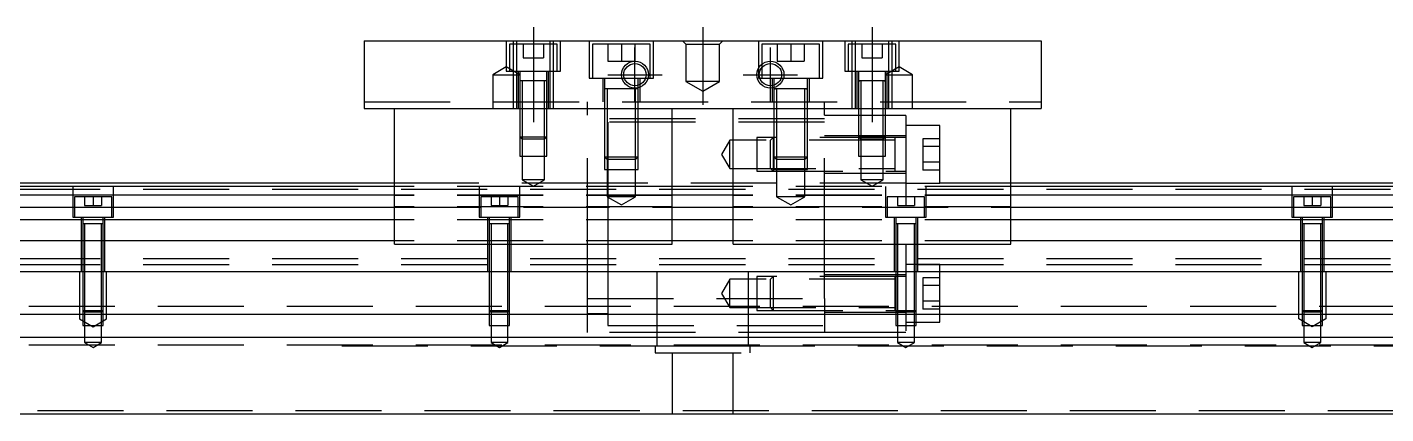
# Model space of a CAD drawing. Extents: x -10 to 776, y -261 to 77.
# Drawn here: x 190.3 to 390.9, y -221.3 to -164.3 of the extents above; entities that cross this region are included whole.
import ezdxf

# ---------------------------------------------------------------- set-up
doc = ezdxf.new("R2010")
doc.units = 0
doc.linetypes.add('CENTER', pattern=[50.8, 31.75, -6.35, 6.35, -6.35])
doc.linetypes.add('DASHED', pattern=[19.05, 12.7, -6.35])
doc.layers.get('0').update_dxf_attribs({"linetype": 'CONTINUOUS'})
doc.layers.add('CENTER', color=1, linetype='CENTER')

msp = doc.modelspace()

# ---------------------------------------------------------------- linework, layer by layer
at = {"color": 7, "linetype": 'CONTINUOUS'}
for p, q in [((240, -166.31), (240, -176.31)), ((240, -166.31), (340, -166.31)), ((340, -166.31), (340, -176.31)), ((240, -176.31), (340, -176.31)), ((244.5, -196.31), (244.5, -176.31)), ((285.5, -196.31), (285.5, -176.31)), ((294.5, -196.31), (294.5, -176.31)), ((335.5, -196.31), (335.5, -176.31)), ((244.5, -187.81), (0, -187.81)), ((244.5, -187.31), (60.5, -187.31)), ((294.5, -187.81), (285.5, -187.81)), ((530.005, -187.31), (335.5, -187.31)), ((580, -187.81), (335.5, -187.81)), ((244.5, -189.062272), (0, -189.062272)), ((294.5, -189.062272), (285.5, -189.062272)), ((580, -189.062272), (335.5, -189.062272)), ((0, -190.83668), (244.5, -190.83668)), ((285.5, -190.83668), (294.5, -190.83668)), ((335.5, -190.83668), (580, -190.83668)), ((244.5, -192.733076), (0, -192.733076)), ((294.5, -192.733076), (285.5, -192.733076)), ((580, -192.733076), (335.5, -192.733076)), ((244.5, -195.787372), (0, -195.787372)), ((244.5, -196.31), (285.5, -196.31)), ((294.5, -195.787372), (285.5, -195.787372)), ((294.5, -196.31), (335.5, -196.31)), ((580, -195.787372), (335.5, -195.787372)), ((0, -200.31), (580, -200.31)), ((0, -206.61), (580, -206.61)), ((0, -210.01), (580, -210.01)), ((0, -221.31), (580, -221.31))]:
    msp.add_line(p, q, dxfattribs=at)
at = {"color": 3, "linetype": 'DASHED'}
for p, q in [((261, -166.31), (261, -170.81)), ((262.000006, -166.31), (262.000006, -166.81)), ((262.5, -166.31), (262.5, -176.31)), ((267.5, -176.31), (267.5, -166.31)), ((267.999994, -166.81), (267.999994, -166.31)), ((269, -170.81), (269, -166.31)), ((273.25, -166.31), (273.25, -171.81)), ((282.75, -171.81), (282.75, -166.31)), ((287, -166.31), (287.5, -166.81)), ((292.5, -166.81), (293, -166.31)), ((298.25, -166.31), (298.25, -171.81)), ((307.75, -171.81), (307.75, -166.31)), ((311, -166.31), (311, -170.81)), ((312.000006, -166.31), (312.000006, -166.81)), ((312.5, -166.31), (312.5, -176.31)), ((317.5, -176.31), (317.5, -166.31)), ((317.999994, -166.81), (317.999994, -166.31)), ((319, -170.81), (319, -166.31)), ((268.5, -166.81), (261.5, -166.81)), ((261.5, -166.81), (261.5, -170.81)), ((262.000006, -166.81), (262.000006, -170.81)), ((263.5, -166.81), (263.5, -168.81)), ((265, -166.81), (265, -168.81)), ((266.5, -166.81), (266.5, -168.81)), ((267.999994, -170.81), (267.999994, -166.81)), ((268.5, -170.81), (268.5, -166.81)), ((282.25, -166.81), (273.75, -166.81)), ((273.75, -166.81), (273.75, -171.81)), ((276, -166.81), (276, -169.31)), ((278, -166.81), (278, -169.31)), ((280, -166.81), (280, -169.31)), ((282.25, -171.81), (282.25, -166.81)), ((287.5, -166.81), (287.5, -172.31)), ((287.5, -166.81), (292.5, -166.81)), ((292.5, -172.31), (292.5, -166.81)), ((307.25, -166.81), (298.75, -166.81)), ((298.75, -166.81), (298.75, -169.74875)), ((301, -166.81), (301, -169.31)), ((303, -166.81), (303, -169.31)), ((305, -166.81), (305, -169.31)), ((307.25, -171.81), (307.25, -166.81)), ((318.5, -166.81), (311.5, -166.81)), ((311.5, -166.81), (311.5, -170.81)), ((312.000006, -166.81), (312.000006, -170.81)), ((313.5, -166.81), (313.5, -168.81)), ((315, -166.81), (315, -168.81)), ((316.5, -166.81), (316.5, -168.81)), ((317.999994, -170.81), (317.999994, -166.81)), ((318.5, -170.81), (318.5, -166.81)), ((261, -170.1553), (259, -171.31)), ((263, -171.31), (261, -170.1553)), ((263.5, -168.81), (265, -168.81)), ((265, -168.81), (266.5, -168.81)), ((276, -169.31), (278, -169.31)), ((278, -169.31), (280, -169.31)), ((298.75, -169.74875), (298.75, -170.232968)), ((298.75, -170.232968), (298.75, -171.81)), ((301, -169.31), (303, -169.31)), ((303, -169.31), (305, -169.31)), ((313.5, -168.81), (315, -168.81)), ((315, -168.81), (316.5, -168.81)), ((319, -170.1553), (317, -171.31)), ((321, -171.31), (319, -170.1553)), ((259, -171.31), (263, -171.31)), ((259, -171.31), (259, -176.31)), ((261, -170.81), (269, -170.81)), ((262.000006, -170.81), (262.000006, -176.31)), ((262.75, -170.81), (262.75, -176.31)), ((267.000006, -172.21), (262.999994, -172.21)), ((267.000006, -172.21), (262.999994, -172.21)), ((263, -170.81), (263, -172.21)), ((263, -172.205), (263, -172.21)), ((263.216708, -172.21), (263, -172.21)), ((263, -172.21), (263, -172.215)), ((263, -172.21), (263, -176.31)), ((266.783332, -172.21), (263.216708, -172.21)), ((263.35, -172.21), (263.35, -176.31)), ((266.65, -176.31), (266.65, -172.21)), ((267, -172.21), (266.783332, -172.21)), ((267, -172.21), (267, -170.81)), ((267, -172.21), (267, -172.205)), ((267, -172.215), (267, -172.21)), ((267, -176.31), (267, -172.21)), ((267.25, -176.31), (267.25, -170.81)), ((267.999994, -176.31), (267.999994, -170.81)), ((273.25, -171.81), (282.75, -171.81)), ((275.25, -171.81), (275.25, -175.31)), ((275.5, -171.81), (275.5, -173.41)), ((280.5, -172.882418), (280.5, -171.81)), ((280.75, -175.31), (280.75, -171.81)), ((287.5, -172.31), (290, -173.753376)), ((292.5, -172.31), (287.5, -172.31)), ((290, -173.753376), (292.5, -172.31)), ((298.25, -171.81), (307.75, -171.81)), ((300.25, -171.81), (300.25, -175.31)), ((300.5, -171.81), (300.5, -172.882418)), ((305.5, -173.41), (305.5, -171.81)), ((305.75, -175.31), (305.75, -171.81)), ((311, -170.81), (319, -170.81)), ((312.000006, -170.81), (312.000006, -176.31)), ((312.75, -170.81), (312.75, -176.31)), ((317.000006, -172.21), (312.999994, -172.21)), ((317.000006, -172.21), (312.999994, -172.21)), ((317.000006, -172.21), (312.999994, -172.21)), ((313, -170.81), (313, -172.21)), ((313, -172.205), (313, -172.21)), ((313, -172.21), (313.216462, -172.21)), ((313.216708, -172.21), (313, -172.21)), ((313, -172.21), (313, -172.215)), ((313, -172.21), (313, -176.31)), ((316.783332, -172.21), (313.216708, -172.21)), ((313.35, -172.21), (313.35, -176.31)), ((316.65, -176.31), (316.65, -172.21)), ((317, -172.21), (316.783332, -172.21)), ((316.783538, -172.21), (317, -172.21)), ((317, -172.21), (317, -170.81)), ((317, -171.31), (321, -171.31)), ((317, -172.21), (317, -172.205)), ((317, -172.215), (317, -172.21)), ((317, -176.31), (317, -172.21)), ((317.25, -176.31), (317.25, -170.81)), ((317.999994, -176.31), (317.999994, -170.81)), ((321, -176.31), (321, -171.31)), ((280.500006, -173.41), (275.499994, -173.41)), ((275.5, -173.405), (275.5, -173.41)), ((275.757468, -173.41), (275.5, -173.41)), ((275.5, -173.41), (275.5, -173.415)), ((275.5, -173.41), (275.5, -175.31)), ((280.013852, -173.41), (275.757468, -173.41)), ((275.9, -173.41), (275.9, -175.31)), ((280.242552, -173.41), (280.013852, -173.41)), ((280.1, -175.31), (280.1, -173.41)), ((280.5, -173.41), (280.242552, -173.41)), ((280.5, -173.246492), (280.5, -172.882418)), ((280.5, -173.41), (280.5, -173.246492)), ((280.5, -173.41), (280.5, -173.405)), ((280.5, -173.415), (280.5, -173.41)), ((280.5, -175.31), (280.5, -173.41)), ((305.500006, -173.41), (300.499994, -173.41)), ((305.500006, -173.41), (300.499994, -173.41)), ((305.500006, -173.41), (300.499994, -173.41)), ((300.5, -172.882418), (300.5, -173.246492)), ((300.5, -173.246492), (300.5, -173.41)), ((300.5, -173.405), (300.5, -173.41)), ((300.5, -173.41), (300.757448, -173.41)), ((300.757468, -173.41), (300.5, -173.41)), ((300.5, -173.41), (300.5, -173.415)), ((300.5, -173.41), (300.5, -175.31)), ((305.242552, -173.41), (300.757468, -173.41)), ((300.9, -173.41), (300.9, -175.31)), ((305.1, -175.31), (305.1, -173.41)), ((305.5, -173.41), (305.242552, -173.41)), ((305.242602, -173.41), (305.5, -173.41)), ((305.5, -173.41), (305.5, -173.405)), ((305.5, -173.415), (305.5, -173.41)), ((305.5, -175.31), (305.5, -173.41)), ((240, -175.31), (340, -175.31)), ((263, -176.31), (263, -180.46)), ((263.000006, -176.31), (263.000002, -180.46)), ((263.35, -176.31), (263.35, -180.81)), ((266.65, -180.81), (266.65, -176.31)), ((266.999998, -180.46), (266.999994, -176.31)), ((267, -180.46), (267, -176.31)), ((273, -176.31), (273, -175.31)), ((273, -196.31), (273, -176.31)), ((275.5, -175.31), (275.5, -176.31)), ((275.5, -176.31), (275.5, -183.41)), ((275.500006, -175.31), (275.500006, -176.31)), ((275.500006, -176.31), (275.500006, -183.410006)), ((275.9, -175.31), (275.9, -176.31)), ((275.9, -176.31), (275.9, -183.81)), ((280.1, -176.31), (280.1, -175.31)), ((280.1, -183.81), (280.1, -176.31)), ((280.499994, -176.31), (280.499994, -175.31)), ((280.499994, -183.410006), (280.499994, -176.31)), ((280.5, -176.31), (280.5, -175.31)), ((280.5, -183.41), (280.5, -176.31)), ((300.5, -175.31), (300.5, -183.41)), ((300.500006, -175.31), (300.500006, -183.41)), ((300.9, -175.31), (300.9, -183.81)), ((305.1, -176.31), (305.1, -175.31)), ((305.1, -183.81), (305.1, -176.31)), ((305.499994, -176.31), (305.499994, -175.31)), ((305.499994, -183.410006), (305.499994, -176.31)), ((305.5, -176.31), (305.5, -175.31)), ((305.5, -183.41), (305.5, -176.31)), ((308, -176.31), (308, -175.31)), ((308, -196.31), (308, -176.31)), ((313, -176.31), (313, -180.46)), ((313.000006, -176.31), (313.000002, -180.46)), ((313.35, -176.31), (313.35, -180.81)), ((316.65, -180.81), (316.65, -176.31)), ((316.999998, -180.46), (316.999994, -176.31)), ((317, -180.46), (317, -176.31)), ((308, -177.81), (273, -177.81)), ((276, -178.31), (276, -183.81)), ((308, -178.31), (276, -178.31)), ((320, -177.31), (308, -177.31)), ((320, -177.31), (320, -209.31)), ((263, -180.46), (267, -180.46)), ((263, -180.46), (263.35, -180.81)), ((263.000002, -180.46), (263.000006, -183.31)), ((266.65, -180.81), (267, -180.46)), ((266.999994, -183.31), (266.999998, -180.46)), ((320, -180.31), (308, -180.31)), ((313, -180.46), (317, -180.46)), ((313, -180.46), (313.35, -180.81)), ((313.000002, -180.46), (313.000006, -183.31)), ((316.65, -180.81), (317, -180.46)), ((316.999994, -183.31), (316.999998, -180.46)), ((325, -178.81), (320, -178.81)), ((325, -187.31), (325, -178.81)), ((266.65, -180.81), (263.35, -180.81)), ((263.35, -180.81), (263.35, -183.31)), ((266.65, -183.31), (266.65, -180.81)), ((294, -180.96), (292.787564, -183.06)), ((294, -185.16), (294, -180.96)), ((318.4, -180.96), (294, -180.96)), ((320, -180.56), (298, -180.560004)), ((298, -180.560004), (298, -185.559994)), ((300.4, -180.560003), (300.4, -185.559995)), ((316.65, -180.81), (313.35, -180.81)), ((313.35, -180.81), (313.35, -183.31)), ((316.65, -183.31), (316.65, -180.81)), ((318.4, -185.56), (318.4, -180.56)), ((322.5, -180.750598), (322.5, -185.369402)), ((325, -180.750598), (322.5, -180.750598)), ((325, -181.9053), (322.5, -181.9053)), ((263.000006, -183.31), (266.999994, -183.31)), ((263.35, -183.31), (263.35, -186.81)), ((266.65, -186.81), (266.65, -183.31)), ((275.5, -183.41), (280.5, -183.41)), ((275.5, -183.41), (275.9, -183.81)), ((275.500006, -183.410006), (275.500006, -185.31)), ((280.1, -183.81), (275.9, -183.81)), ((275.9, -183.81), (275.9, -185.31)), ((276, -183.81), (276, -196.31)), ((280.1, -183.81), (280.5, -183.41)), ((280.1, -185.31), (280.1, -183.81)), ((280.499994, -185.31), (280.499994, -183.410006)), ((292.787564, -183.06), (294, -185.16)), ((300.5, -183.41), (305.5, -183.41)), ((300.5, -183.41), (300.9, -183.81)), ((300.500006, -183.41), (300.500006, -185.31)), ((305.1, -183.81), (300.9, -183.81)), ((300.9, -183.81), (300.9, -185.31)), ((305.1, -183.81), (305.5, -183.41)), ((305.1, -185.31), (305.1, -183.81)), ((305.499994, -185.31), (305.499994, -183.410006)), ((313.000006, -183.31), (316.999994, -183.31)), ((313.35, -183.31), (313.35, -186.81)), ((316.65, -186.81), (316.65, -183.31)), ((325, -184.2147), (322.5, -184.2147)), ((275.500006, -185.31), (280.499994, -185.31)), ((275.9, -185.31), (275.9, -189.31)), ((280.1, -189.31), (280.1, -185.31)), ((294, -185.16), (318.4, -185.16)), ((298, -185.559994), (320, -185.56)), ((300.500006, -185.31), (305.499994, -185.31)), ((300.9, -185.31), (300.9, -189.31)), ((305.1, -189.31), (305.1, -185.31)), ((308, -185.81), (320, -185.81)), ((325, -185.369402), (322.5, -185.369402)), ((55, -188.185), (530, -188.185)), ((197, -187.81), (197, -192.31)), ((203, -192.31), (203, -187.81)), ((276, -187.31), (244.5, -187.31)), ((285.5, -187.81), (244.5, -187.81)), ((257, -187.81), (257, -192.31)), ((263, -192.31), (263, -187.81)), ((266.65, -186.81), (263.35, -186.81)), ((263.35, -186.81), (265, -187.762628)), ((265, -187.762628), (266.65, -186.81)), ((320, -187.31), (276, -187.31)), ((335.5, -187.81), (294.5, -187.81)), ((316.65, -186.81), (313.35, -186.81)), ((313.35, -186.81), (315, -187.762628)), ((315, -187.762628), (316.65, -186.81)), ((317, -187.81), (317, -192.31)), ((320, -187.31), (325, -187.31)), ((320, -187.31), (325, -187.31)), ((323, -192.31), (323, -187.81)), ((335.5, -187.31), (325, -187.31)), ((377, -187.81), (377, -192.31)), ((383, -192.31), (383, -187.81)), ((202.75, -189.31), (197.25, -189.31)), ((197.25, -189.31), (197.25, -192.31)), ((198.75, -189.31), (198.75, -190.61)), ((200, -189.31), (200, -190.61)), ((201.25, -189.31), (201.25, -190.61)), ((202.75, -192.31), (202.75, -189.31)), ((285.5, -189.062272), (244.5, -189.062272)), ((285.5, -189.107056), (244.5, -189.107056)), ((262.75, -189.31), (257.25, -189.31)), ((257.25, -189.31), (257.25, -192.31)), ((258.75, -189.31), (258.75, -190.61)), ((260, -189.31), (260, -190.61)), ((261.25, -189.31), (261.25, -190.61)), ((262.75, -192.31), (262.75, -189.31)), ((280.1, -189.31), (275.9, -189.31)), ((275.9, -189.31), (278, -190.522436)), ((278, -190.522436), (280.1, -189.31)), ((335.5, -189.062272), (294.5, -189.062272)), ((335.5, -189.107056), (294.5, -189.107056)), ((305.1, -189.31), (300.9, -189.31)), ((300.9, -189.31), (303, -190.522436)), ((303, -190.522436), (305.1, -189.31)), ((322.75, -189.31), (317.25, -189.31)), ((317.25, -189.31), (317.25, -192.31)), ((318.75, -189.31), (318.75, -190.61)), ((320, -189.31), (320, -190.61)), ((321.25, -189.31), (321.25, -190.61)), ((322.75, -192.31), (322.75, -189.31)), ((382.75, -189.31), (377.25, -189.31)), ((377.25, -189.31), (377.25, -192.31)), ((378.75, -189.31), (378.75, -190.61)), ((380, -189.31), (380, -190.61)), ((381.25, -189.31), (381.25, -190.61)), ((382.75, -192.31), (382.75, -189.31)), ((197, -192.31), (203, -192.31)), ((198.25, -192.31), (198.25, -200.31)), ((198.5, -192.31), (198.5, -193.31)), ((198.75, -190.61), (200, -190.61)), ((200, -190.61), (201.25, -190.61)), ((201.5, -193.31), (201.5, -192.31)), ((201.75, -200.31), (201.75, -192.31)), ((285.5, -190.81), (244.5, -190.81)), ((244.5, -190.83668), (285.5, -190.83668)), ((257, -192.31), (263, -192.31)), ((258.25, -192.31), (258.25, -200.31)), ((258.5, -192.31), (258.5, -193.31)), ((258.75, -190.61), (260, -190.61)), ((260, -190.61), (261.25, -190.61)), ((261.5, -193.31), (261.5, -192.31)), ((261.75, -200.31), (261.75, -192.31)), ((335.5, -190.81), (294.5, -190.81)), ((294.5, -190.83668), (335.5, -190.83668)), ((317, -192.31), (323, -192.31)), ((318.25, -192.31), (318.25, -200.31)), ((318.5, -192.31), (318.5, -193.31)), ((318.75, -190.61), (320, -190.61)), ((320, -190.61), (321.25, -190.61)), ((321.5, -193.31), (321.5, -192.31)), ((321.75, -200.31), (321.75, -192.31)), ((377, -192.31), (383, -192.31)), ((378.25, -192.31), (378.25, -200.31)), ((378.5, -192.31), (378.5, -193.31)), ((378.75, -190.61), (380, -190.61)), ((380, -190.61), (381.25, -190.61)), ((381.5, -193.31), (381.5, -192.31)), ((381.75, -200.31), (381.75, -192.31)), ((199.998804, -193.31), (198.499994, -193.31)), ((201.500006, -193.31), (198.499994, -193.31)), ((198.5, -193.305), (198.5, -193.31)), ((198.624678, -193.31), (198.5, -193.31)), ((198.5, -193.31), (198.5, -193.315)), ((198.5, -193.31), (198.5, -200.31)), ((199.998804, -193.31), (198.624678, -193.31)), ((198.75, -193.31), (198.75, -200.31)), ((201.500006, -193.31), (199.998804, -193.31)), ((201.37533, -193.31), (199.998804, -193.31)), ((201.25, -200.31), (201.25, -193.31)), ((201.5, -193.31), (201.37533, -193.31)), ((201.5, -193.31), (201.5, -193.305)), ((201.5, -193.315), (201.5, -193.31)), ((201.5, -200.31), (201.5, -193.31)), ((285.5, -192.733076), (244.5, -192.733076)), ((259.998804, -193.31), (258.499994, -193.31)), ((261.500006, -193.31), (258.499994, -193.31)), ((258.5, -193.305), (258.5, -193.31)), ((258.624678, -193.31), (258.5, -193.31)), ((258.5, -193.31), (258.5, -193.315)), ((258.5, -193.31), (258.5, -200.31)), ((259.998804, -193.31), (258.624678, -193.31)), ((258.75, -193.31), (258.75, -200.31)), ((261.500006, -193.31), (259.998804, -193.31)), ((261.37533, -193.31), (259.998804, -193.31)), ((261.25, -200.31), (261.25, -193.31)), ((261.5, -193.31), (261.37533, -193.31)), ((261.5, -193.31), (261.5, -193.305)), ((261.5, -193.315), (261.5, -193.31)), ((261.5, -200.31), (261.5, -193.31)), ((335.5, -192.733076), (294.5, -192.733076)), ((319.998804, -193.31), (318.499994, -193.31)), ((321.500006, -193.31), (318.499994, -193.31)), ((318.5, -193.305), (318.5, -193.31)), ((318.624678, -193.31), (318.5, -193.31)), ((318.5, -193.31), (318.5, -193.315)), ((318.5, -193.31), (318.5, -200.31)), ((319.998804, -193.31), (318.624678, -193.31)), ((318.75, -193.31), (318.75, -200.31)), ((321.500006, -193.31), (319.998804, -193.31)), ((321.37533, -193.31), (319.998804, -193.31)), ((321.25, -200.31), (321.25, -193.31)), ((321.5, -193.31), (321.37533, -193.31)), ((321.5, -193.31), (321.5, -193.305)), ((321.5, -193.315), (321.5, -193.31)), ((321.5, -200.31), (321.5, -193.31)), ((379.998804, -193.31), (378.499994, -193.31)), ((381.500006, -193.31), (378.499994, -193.31)), ((378.5, -193.305), (378.5, -193.31)), ((378.624678, -193.31), (378.5, -193.31)), ((378.5, -193.31), (378.5, -193.315)), ((378.5, -193.31), (378.5, -200.31)), ((379.998804, -193.31), (378.624678, -193.31)), ((378.75, -193.31), (378.75, -200.31)), ((381.500006, -193.31), (379.998804, -193.31)), ((381.37533, -193.31), (379.998804, -193.31)), ((381.25, -200.31), (381.25, -193.31)), ((381.5, -193.31), (381.37533, -193.31)), ((381.5, -193.31), (381.5, -193.305)), ((381.5, -193.315), (381.5, -193.31)), ((381.5, -200.31), (381.5, -193.31)), ((285.5, -195.787372), (244.5, -195.787372)), ((285.5, -195.81), (244.5, -195.81)), ((273, -200.31), (273, -196.31)), ((276, -196.31), (276, -200.31)), ((335.5, -195.787372), (294.5, -195.787372)), ((335.5, -195.81), (294.5, -195.81)), ((308, -200.31), (308, -196.31)), ((55, -198.435), (530, -198.435)), ((55, -199.31), (530, -199.31)), ((198, -200.31), (198, -207.31)), ((198.5, -200.31), (198.5, -206.06)), ((198.500006, -200.31), (198.500002, -206.06)), ((198.75, -200.31), (198.75, -206.31)), ((201.25, -206.31), (201.25, -200.31)), ((201.499998, -206.06), (201.499994, -200.31)), ((201.5, -206.06), (201.5, -200.31)), ((202, -207.31), (202, -200.31)), ((258.5, -200.31), (258.5, -206.06)), ((258.500006, -200.31), (258.500002, -206.06)), ((258.75, -200.31), (258.75, -206.31)), ((261.25, -206.31), (261.25, -200.31)), ((261.499998, -206.06), (261.499994, -200.31)), ((261.5, -206.06), (261.5, -200.31)), ((273, -204.31), (273, -200.31)), ((276, -200.31), (276, -206.61)), ((283.291796, -211.31), (283.291796, -200.31)), ((296.708204, -200.31), (296.708204, -211.31)), ((308, -204.31), (308, -200.31)), ((318.5, -200.31), (318.5, -206.06)), ((318.500006, -200.31), (318.500002, -206.06)), ((318.75, -200.31), (318.75, -206.31)), ((325, -199.31), (320, -199.31)), ((320, -200.31), (320, -206.61)), ((321.25, -206.31), (321.25, -200.31)), ((321.499998, -206.06), (321.499994, -200.31)), ((321.5, -206.06), (321.5, -200.31)), ((325, -207.81), (325, -199.31)), ((378, -207.31), (378, -200.31)), ((378.5, -200.31), (378.5, -206.06)), ((378.500006, -200.31), (378.500002, -206.06)), ((378.75, -200.31), (378.75, -206.31)), ((381.25, -206.31), (381.25, -200.31)), ((381.499998, -206.06), (381.499994, -200.31)), ((381.5, -206.06), (381.5, -200.31)), ((382, -200.31), (382, -207.31)), ((294, -201.46), (292.787564, -203.56)), ((294, -205.66), (294, -201.46)), ((318.4, -201.46), (294, -201.46)), ((320, -201.06), (298, -201.060004)), ((298, -201.060004), (298, -206.059994)), ((300.4, -201.060003), (300.4, -206.059995)), ((320, -200.81), (308, -200.81)), ((318.4, -206.06), (318.4, -201.06)), ((322.5, -201.250598), (322.5, -205.869402)), ((325, -201.250598), (322.5, -201.250598)), ((325, -202.4053), (322.5, -202.4053)), ((273, -204.31), (308, -204.31)), ((273, -206.61), (273, -204.31)), ((292.787564, -203.56), (294, -205.66)), ((308, -204.31), (308, -206.61)), ((0, -205.46), (580, -205.46)), ((198.5, -206.06), (201.5, -206.06)), ((198.5, -206.06), (198.75, -206.31)), ((198.500002, -206.06), (198.500006, -206.61)), ((201.25, -206.31), (198.75, -206.31)), ((198.75, -206.31), (198.75, -208.31)), ((201.25, -206.31), (201.5, -206.06)), ((201.25, -208.31), (201.25, -206.31)), ((201.499994, -206.61), (201.499998, -206.06)), ((258.5, -206.06), (261.5, -206.06)), ((258.5, -206.06), (258.75, -206.31)), ((258.500002, -206.06), (258.500006, -206.61)), ((261.25, -206.31), (258.75, -206.31)), ((258.75, -206.31), (258.75, -208.31)), ((261.25, -206.31), (261.5, -206.06)), ((261.25, -208.31), (261.25, -206.31)), ((261.499994, -206.61), (261.499998, -206.06)), ((276, -206.585918), (273, -206.585918)), ((294, -205.66), (318.4, -205.66)), ((298, -206.059994), (320, -206.06)), ((308, -206.31), (320, -206.31)), ((318.5, -206.06), (321.5, -206.06)), ((318.5, -206.06), (318.75, -206.31)), ((318.500002, -206.06), (318.500006, -206.61)), ((321.25, -206.31), (318.75, -206.31)), ((318.75, -206.31), (318.75, -208.31)), ((321.25, -206.31), (321.5, -206.06)), ((321.25, -208.31), (321.25, -206.31)), ((321.499994, -206.61), (321.499998, -206.06)), ((325, -204.7147), (322.5, -204.7147)), ((325, -205.869402), (322.5, -205.869402)), ((378.5, -206.06), (381.5, -206.06)), ((378.5, -206.06), (378.75, -206.31)), ((378.500002, -206.06), (378.500006, -206.61)), ((381.25, -206.31), (378.75, -206.31)), ((378.75, -206.31), (378.75, -208.31)), ((381.25, -206.31), (381.5, -206.06)), ((381.25, -208.31), (381.25, -206.31)), ((381.499994, -206.61), (381.499998, -206.06)), ((198, -207.31), (200, -208.4647)), ((198.500006, -206.61), (198.500006, -208.31)), ((198.500006, -208.31), (201.499994, -208.31)), ((198.75, -208.31), (198.75, -210.81)), ((200, -208.4647), (202, -207.31)), ((201.25, -210.81), (201.25, -208.31)), ((201.499994, -208.31), (201.499994, -206.61)), ((258.500006, -206.61), (258.500006, -208.31)), ((258.500006, -208.31), (261.499994, -208.31)), ((258.75, -208.31), (258.75, -210.81)), ((261.25, -210.81), (261.25, -208.31)), ((261.499994, -208.31), (261.499994, -206.61)), ((273, -209.31), (273, -206.61)), ((276, -206.61), (276, -208.31)), ((276, -208.31), (308, -208.31)), ((308, -206.61), (308, -209.31)), ((318.500006, -206.61), (318.500006, -208.31)), ((318.500006, -208.31), (321.499994, -208.31)), ((318.75, -208.31), (318.75, -210.81)), ((320, -206.61), (320, -208.31)), ((320, -207.81), (321.499994, -207.81)), ((320, -207.81), (325, -207.81)), ((321.25, -210.81), (321.25, -208.31)), ((321.499994, -208.31), (321.499994, -206.61)), ((380, -208.4647), (378, -207.31)), ((378.500006, -206.61), (378.500006, -208.31)), ((378.500006, -208.31), (381.499994, -208.31)), ((378.75, -208.31), (378.75, -210.81)), ((382, -207.31), (380, -208.4647)), ((381.25, -210.81), (381.25, -208.31)), ((381.499994, -208.31), (381.499994, -206.61)), ((308, -209.31), (273, -209.31)), ((320, -209.31), (308, -209.31)), ((0, -211.16), (580, -211.16)), ((201.25, -210.81), (198.75, -210.81)), ((198.75, -210.81), (200, -211.531688)), ((200, -211.531688), (201.25, -210.81)), ((236.708204, -211.31), (523.291796, -211.31)), ((261.25, -210.81), (258.75, -210.81)), ((258.75, -210.81), (260, -211.531688)), ((260, -211.531688), (261.25, -210.81)), ((283, -211.31), (283, -212.31)), ((283, -212.31), (297, -212.31)), ((283.291796, -211.31), (296.708204, -211.31)), ((285.5, -212.31), (285.5, -221.31)), ((294.5, -221.31), (294.5, -212.31)), ((297, -212.31), (297, -211.31)), ((321.25, -210.81), (318.75, -210.81)), ((318.75, -210.81), (320, -211.531688)), ((320, -211.531688), (321.25, -210.81)), ((381.25, -210.81), (378.75, -210.81)), ((378.75, -210.81), (380, -211.531688)), ((380, -211.531688), (381.25, -210.81)), ((77.499994, -220.81), (580, -220.81))]:
    msp.add_line(p, q, dxfattribs=at)
at = {"color": 3, "linetype": 'CONTINUOUS'}
for p, q in [((300.4, -180.560003), (300.000003, -180.96)), ((300.000005, -185.16), (300.000005, -180.96)), ((300.4, -185.559995), (300.000005, -185.16)), ((300.4, -201.060003), (300.000003, -201.46)), ((300.000005, -205.66), (300.000005, -201.46)), ((300.4, -206.059995), (300.000005, -205.66))]:
    msp.add_line(p, q, dxfattribs=at)
for centre in [(280, -171.31), (300, -171.31)]:
    msp.add_circle(centre, 2, dxfattribs=at)
at = {"color": 7, "linetype": 'CONTINUOUS'}
for centre in [(280, -171.31), (300, -171.31)]:
    msp.add_circle(centre, 1.65, dxfattribs=at)
at = {"layer": 'CENTER', "color": 1, "linetype": 'CENTER'}
for p, q in [((265, -164.31), (265, -178.31)), ((290, -164.31), (290, -175.753376)), ((315, -164.31), (315, -178.31)), ((280, -175.31), (280, -167.31)), ((300, -175.31), (300, -167.31)), ((276, -171.31), (284, -171.31)), ((296, -171.31), (304, -171.31))]:
    msp.add_line(p, q, dxfattribs=at)

doc.saveas('drawing.dxf')
